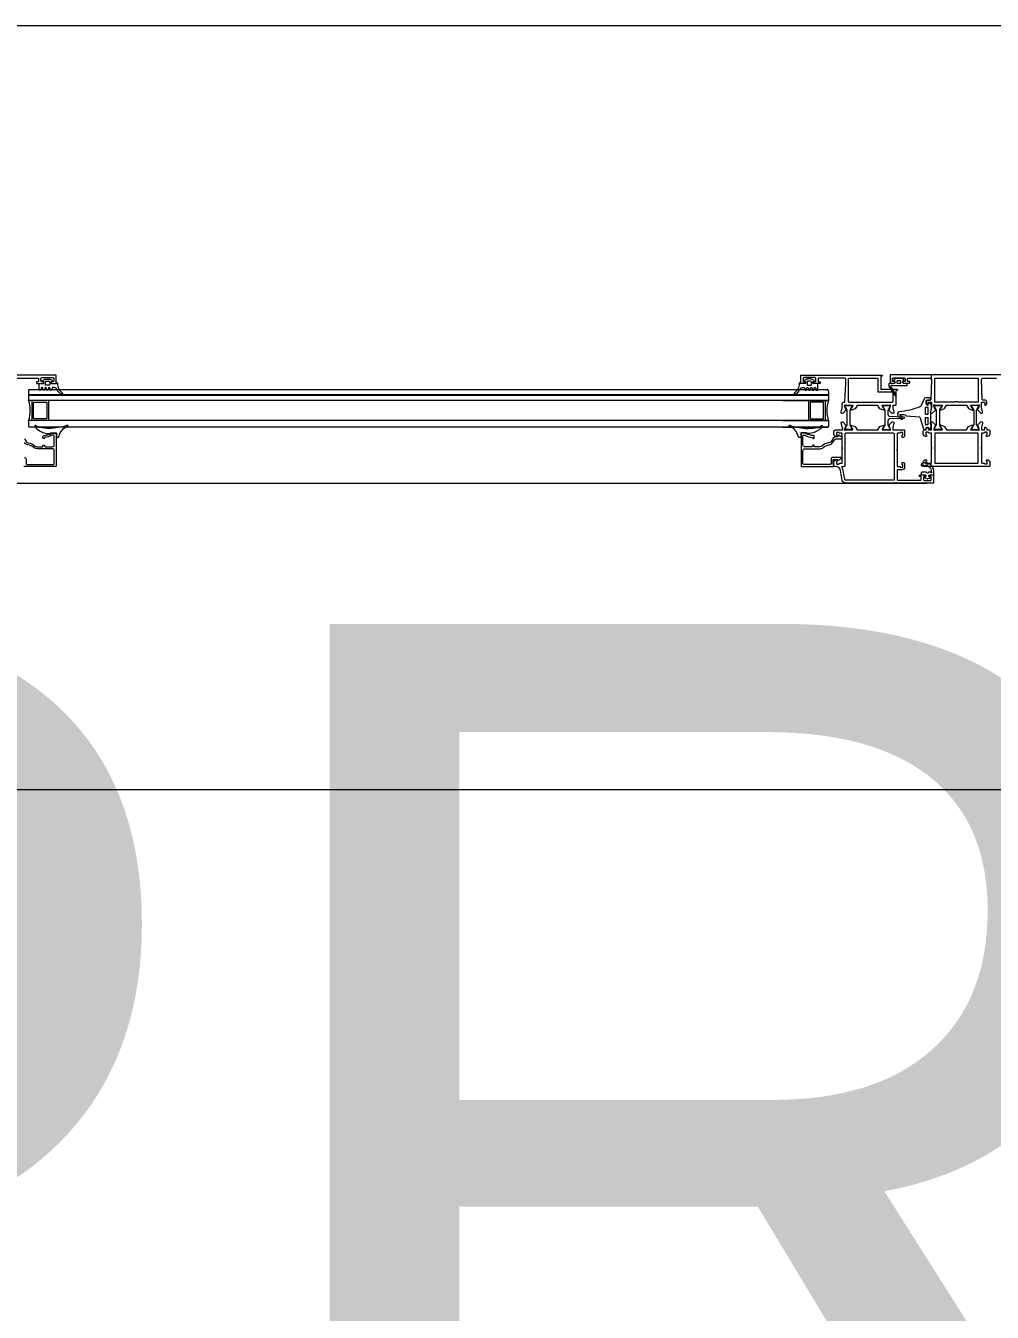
# Model space of a CAD drawing. Extents: x -9058 to 11890, y 0 to 4205.
# Drawn here: x 9732.7 to 9790.9, y 3730.4 to 3807.9 of the extents above; entities that cross this region are included whole.
import ezdxf
from ezdxf.enums import TextEntityAlignment as Align

# ---------------------------------------------------------------- set-up
doc = ezdxf.new("R2010")
doc.units = 0
doc.header["$MEASUREMENT"] = 0
doc.layers.get('0').update_dxf_attribs({"color": 9, "lineweight": 9})
for name, color, linetype, lineweight in [('06D', 9, 'Continuous', 9), ('M-TEFRIS2-015', 129, 'Continuous', 9), ('M-TEFRIS2-015 @ 20', 129, 'Continuous', 9)]:
    doc.layers.add(name, color=color, linetype=linetype, lineweight=lineweight)
doc.styles.add('Arial', font='arial.ttf', dxfattribs={"height": 2.5})
doc.styles.add('MuuM_TEXT-STANDART', font='ARIALN.TTF')

# ---------------------------------------------------------------- blocks, each defined once
blk = doc.blocks.new('0a_roomno2')
at = {"style": 'Arial'}
blk.add_attdef('ODANO', (0, 1.505), '', height=3, dxfattribs=at)
blk.add_attdef('MEKANADI', text='', height=3, dxfattribs=at).set_placement((0.525, -4.75), align=Align.BOTTOM_LEFT)
at = {"style": 'MuuM_TEXT-STANDART', "width": 0.6}
for tag, p in [('YER01', (15, -7)), ('TAVAN01', (20.625, -7)), ('DUVAR01', (26.25, -7)), ('YER02', (15, -10.375)), ('TAVAN02', (20.625, -10.375)), ('DUVAR02', (26.25, -10.375)), ('YER03', (15, -13.75)), ('TAVAN03', (20.625, -13.75)), ('DUVAR03', (26.25, -13.75))]:
    blk.add_attdef(tag, text='', height=2.25, dxfattribs=at).set_placement(p, align=Align.MIDDLE_CENTER)
at = {"style": 'MuuM_TEXT-STANDART'}
blk.add_attdef('M2', text='', height=2.25, dxfattribs=at).set_placement((1.3231, -7.8046), align=Align.MIDDLE_LEFT)
at = {"style": 'MuuM_TEXT-STANDART', "width": 0.6}
blk.add_attdef('TEMIZTAVANYUKSEKLIGI', text='', height=2.25, dxfattribs=at).set_placement((2.7, -13.1619), align=Align.MIDDLE_LEFT)
blk = doc.blocks.new('*U678')
at = {"layer": 'M-TEFRIS2-015 @ 20'}
ref = blk.add_blockref('0a_roomno2', (9664.957, 3676.764), dxfattribs=dict(at, xscale=20, yscale=20, zscale=20))
ref.add_attrib('ODANO', ' PRS-1K05', (9664.957, 3711.864), dxfattribs={"layer": '0', "height": 60, "style": 'Arial'})

msp = doc.modelspace()

# ---------------------------------------------------------------- linework, layer by layer
at = {"layer": '06D'}
msp.add_lwpolyline([(9793.058, 3763.873), (9793.058, 3761.873), (9657.058, 3761.873), (9657.058, 3763.873)], dxfattribs=at)
at = {"layer": 'M-TEFRIS2-015'}
for p, q in [((9787.254, 3786.554), (9787.254, 3786.85)), ((9781.004, 3785.948), (9732.908, 3785.948)), ((9732.908, 3785.897), (9732.958, 3785.947)), ((9732.908, 3785.897), (9732.908, 3785.309)), ((9735.682, 3785.947), (9732.958, 3785.947)), ((9781.053, 3785.898), (9781.004, 3785.948)), ((9781.053, 3785.898), (9781.053, 3785.31)), ((9781.053, 3785.648), (9732.908, 3785.648)), ((9735.682, 3785.647), (9732.908, 3785.647)), ((9781.053, 3785.61), (9732.908, 3785.61)), ((9735.682, 3785.609), (9732.908, 3785.609)), ((9781.036, 3785.31), (9732.908, 3785.31)), ((9735.682, 3785.309), (9732.908, 3785.309)), ((9733.108, 3785.309), (9733.108, 3784.109)), ((9734.108, 3785.309), (9734.108, 3784.109)), ((9778.278, 3785.31), (9781.053, 3785.31)), ((9779.853, 3785.31), (9779.853, 3784.11)), ((9780.853, 3785.31), (9780.853, 3784.11)), ((9781.036, 3784.11), (9732.908, 3784.11)), ((9732.908, 3784.109), (9732.908, 3783.759)), ((9735.682, 3784.109), (9732.908, 3784.109)), ((9732.908, 3783.759), (9732.958, 3783.709)), ((9781.036, 3783.71), (9732.908, 3783.71)), ((9735.682, 3783.709), (9732.958, 3783.709)), ((9735.682, 3783.709), (9733.414, 3783.709)), ((9778.278, 3784.11), (9781.053, 3784.11)), ((9778.278, 3783.71), (9781.003, 3783.71)), ((9778.278, 3783.71), (9780.547, 3783.71)), ((9781.053, 3783.76), (9781.003, 3783.71)), ((9781.053, 3784.11), (9781.053, 3783.76))]:
    msp.add_line(p, q, dxfattribs=at)
for points in [[(9795.058, 3807.873), (9655.058, 3807.873)], [(9668.235, 3780.338), (9786.993, 3780.338)]]:
    msp.add_lwpolyline(points, dxfattribs=at)
for points in [[(9731.898, 3786.657), (9733.478, 3786.657, -0.414214), (9733.508, 3786.627), (9733.508, 3786.467, -0.414214), (9733.478, 3786.437), (9733.378, 3786.437), (9733.378, 3786.387, 0.414214), (9733.428, 3786.337), (9733.738, 3786.337, 0.414214), (9733.808, 3786.407), (9733.808, 3786.427, 0.414214), (9733.798, 3786.437), (9733.698, 3786.437, -0.414214), (9733.648, 3786.487), (9733.648, 3786.637, -0.414214), (9733.698, 3786.687), (9734.368, 3786.687, -0.414214), (9734.418, 3786.637), (9734.418, 3786.487, -0.414214), (9734.368, 3786.437), (9734.268, 3786.437, 0.414214), (9734.258, 3786.427), (9734.258, 3786.407, 0.414214), (9734.328, 3786.337), (9734.548, 3786.337, 0.414214), (9734.558, 3786.347), (9734.558, 3786.827, 0.414214), (9734.548, 3786.837), (9729.683, 3786.837, 0.535184)], [(9781.997, 3785.216, 0.459137), (9782.033, 3785.244), (9782.087, 3786.338), (9782.087, 3786.608, 0.414214), (9782.037, 3786.658), (9780.457, 3786.658, 0.414214), (9780.427, 3786.628), (9780.427, 3786.468, 0.414214), (9780.457, 3786.438), (9780.557, 3786.438), (9780.557, 3786.388, -0.414214), (9780.507, 3786.338), (9780.197, 3786.338, -0.414214), (9780.127, 3786.408), (9780.127, 3786.428, -0.414214), (9780.137, 3786.438), (9780.237, 3786.438, 0.414214), (9780.287, 3786.488), (9780.287, 3786.638, 0.414214), (9780.237, 3786.688), (9779.567, 3786.688, 0.414214), (9779.517, 3786.638), (9779.517, 3786.488, 0.414214), (9779.567, 3786.438), (9779.667, 3786.438, -0.414214), (9779.677, 3786.428), (9779.677, 3786.408, -0.414214), (9779.607, 3786.338), (9779.387, 3786.338, -0.414214), (9779.377, 3786.348), (9779.377, 3786.828, -0.414214), (9779.387, 3786.838), (9784.252, 3786.838, -0.535184), (9784.275, 3786.804), (9784.257, 3786.76), (9784.227, 3786.76, 0.414214), (9784.197, 3786.73), (9784.197, 3786.018, 0.414214), (9784.227, 3785.988), (9785.172, 3785.988, -0.535184), (9785.195, 3785.954), (9785.185, 3785.929, -0.302776), (9785.157, 3785.91), (9785.127, 3785.91, 0.414214), (9785.097, 3785.88), (9785.097, 3785.048, -0.414214), (9785.067, 3785.018), (9784.949, 3785.018, 0.414214), (9784.919, 3784.988), (9784.919, 3784.873), (9784.988, 3784.612, -0.700084), (9784.881, 3784.537), (9784.863, 3784.549), (9784.691, 3784.722, -0.607471), (9784.707, 3784.782, 0.283637), (9784.73, 3784.804), (9784.779, 3784.988, 1.229391), (9784.729, 3785.018), (9784.255, 3785.018), (9784.417, 3784.752, -0.859449), (9784.387, 3784.727), (9784.142, 3784.819), (9784.02, 3785.018), (9782.775, 3785.018), (9782.654, 3784.819), (9782.409, 3784.727, -0.859449), (9782.378, 3784.752), (9782.541, 3785.018), (9782.067, 3785.018, 1.229391), (9782.016, 3784.988), (9782.066, 3784.804, 0.283637), (9782.088, 3784.782, -0.607471), (9782.104, 3784.722), (9781.933, 3784.549), (9781.915, 3784.537, -0.700084), (9781.807, 3784.612), (9781.877, 3784.873), (9781.877, 3785.118, -0.474196), (9781.997, 3785.216)], [(9792.748, 3786.848), (9784.768, 3786.848, 0.414214), (9784.758, 3786.838), (9784.758, 3786.358, 0.414214), (9784.768, 3786.348), (9784.988, 3786.348, 0.414214), (9785.058, 3786.418), (9785.058, 3786.438, 0.414214), (9785.048, 3786.448), (9784.948, 3786.448, -0.414214), (9784.898, 3786.498), (9784.898, 3786.618, -0.414214), (9784.948, 3786.668), (9785.618, 3786.668, -0.414214), (9785.668, 3786.618), (9785.668, 3786.498, -0.414214), (9785.618, 3786.448), (9785.518, 3786.448, 0.414214), (9785.508, 3786.438), (9785.508, 3786.418, 0.414214), (9785.578, 3786.348), (9785.888, 3786.348, 0.414214), (9785.938, 3786.398), (9785.938, 3786.448), (9785.838, 3786.448, -0.414214), (9785.808, 3786.478), (9785.808, 3786.648), (9785.938, 3786.648), (9785.938, 3786.658), (9786.205, 3786.658), (9786.205, 3786.648), (9786.355, 3786.648), (9786.355, 3786.658), (9786.685, 3786.658), (9786.685, 3786.648), (9786.835, 3786.648), (9786.835, 3786.658), (9787.154, 3786.658, -0.425337), (9787.254, 3786.555), (9787.209, 3785.367, -0.403083), (9787.179, 3785.338), (9787.058, 3785.338, 0.414214), (9786.938, 3785.218), (9786.938, 3785.128, 0.414214), (9787.038, 3785.028), (9787.048, 3785.028, 0.414214), (9787.058, 3785.038), (9787.058, 3785.188, -0.414214), (9787.088, 3785.218), (9787.228, 3785.218, -0.414214), (9787.258, 3785.188), (9787.258, 3784.883), (9787.188, 3784.622, 0.700084), (9787.296, 3784.547), (9787.314, 3784.559), (9787.485, 3784.732, 0.607471), (9787.469, 3784.792, -0.283637), (9787.446, 3784.814), (9787.397, 3784.998, -1.229391), (9787.447, 3785.028), (9787.922, 3785.028), (9787.759, 3784.762, 0.859449), (9787.789, 3784.737), (9788.034, 3784.829), (9788.156, 3785.028), (9789.36, 3785.028), (9789.481, 3784.829), (9789.726, 3784.737, 0.859449), (9789.756, 3784.762), (9789.594, 3785.028), (9790.068, 3785.028, -1.229391), (9790.118, 3784.998), (9790.069, 3784.814, -0.283637), (9790.047, 3784.792, 0.607471), (9790.031, 3784.732), (9790.202, 3784.559), (9790.22, 3784.547, 0.700084), (9790.328, 3784.622), (9790.258, 3784.883), (9790.258, 3785.188, -0.414214), (9790.288, 3785.218), (9790.428, 3785.218, -0.414214), (9790.458, 3785.188), (9790.458, 3785.038, 0.414214), (9790.468, 3785.028), (9790.478, 3785.028, 0.414214), (9790.578, 3785.128), (9790.578, 3785.218, 0.414214), (9790.458, 3785.338), (9790.337, 3785.338, -0.403083), (9790.307, 3785.367), (9790.262, 3786.555, -0.425337), (9790.362, 3786.658), (9790.681, 3786.658), (9790.681, 3786.648), (9790.831, 3786.648), (9790.831, 3786.658), (9791.161, 3786.658)], [(9734.639, 3786.346, 0.220745), (9734.949, 3785.753, -0.651907), (9734.893, 3785.684, -0.176952), (9734.601, 3785.999, 0.281357), (9734.458, 3786.087), (9734.377, 3786.087), (9734.364, 3786.087), (9734.356, 3786.087), (9734.349, 3786.085), (9734.341, 3786.082), (9734.334, 3786.078), (9734.328, 3786.073), (9734.323, 3786.066), (9734.319, 3786.059), (9734.316, 3786.052), (9734.314, 3786.037), (9734.314, 3785.961), (9734.313, 3785.958), (9734.313, 3785.956), (9734.311, 3785.953), (9734.31, 3785.95), (9734.308, 3785.947), (9734.305, 3785.945), (9734.302, 3785.943), (9734.299, 3785.942), (9734.294, 3785.941), (9734.214, 3785.941), (9734.211, 3785.942), (9734.208, 3785.942), (9734.205, 3785.943), (9734.202, 3785.945), (9734.199, 3785.947), (9734.197, 3785.95), (9734.196, 3785.953), (9734.194, 3785.956), (9734.194, 3785.961), (9734.194, 3786.037), (9734.193, 3786.044), (9734.191, 3786.052), (9734.188, 3786.059), (9734.184, 3786.066), (9734.179, 3786.073), (9734.173, 3786.078), (9734.166, 3786.082), (9734.158, 3786.085), (9734.144, 3786.087), (9734.136, 3786.087), (9734.129, 3786.085), (9734.121, 3786.082), (9734.114, 3786.078), (9734.108, 3786.073), (9734.103, 3786.066), (9734.099, 3786.059), (9734.096, 3786.052), (9734.094, 3786.037), (9734.094, 3785.961), (9734.093, 3785.958), (9734.093, 3785.956), (9734.091, 3785.953), (9734.09, 3785.95), (9734.088, 3785.947), (9734.085, 3785.945), (9734.082, 3785.943), (9734.079, 3785.942), (9734.074, 3785.941), (9733.994, 3785.941), (9733.991, 3785.942), (9733.988, 3785.942), (9733.985, 3785.943), (9733.982, 3785.945), (9733.979, 3785.947), (9733.977, 3785.95), (9733.976, 3785.953), (9733.974, 3785.956), (9733.974, 3785.961), (9733.974, 3786.037), (9733.973, 3786.044), (9733.971, 3786.052), (9733.968, 3786.059), (9733.964, 3786.066), (9733.959, 3786.073), (9733.953, 3786.078), (9733.946, 3786.082), (9733.938, 3786.085), (9733.924, 3786.087), (9733.916, 3786.087), (9733.909, 3786.085), (9733.901, 3786.082), (9733.894, 3786.078), (9733.888, 3786.073), (9733.883, 3786.066), (9733.879, 3786.059), (9733.876, 3786.052), (9733.874, 3786.037), (9733.874, 3785.961), (9733.873, 3785.958), (9733.873, 3785.956), (9733.871, 3785.953), (9733.87, 3785.95), (9733.868, 3785.947), (9733.865, 3785.945), (9733.862, 3785.943), (9733.859, 3785.942), (9733.854, 3785.941), (9733.774, 3785.941), (9733.771, 3785.942), (9733.768, 3785.942), (9733.765, 3785.943), (9733.762, 3785.945), (9733.759, 3785.947), (9733.757, 3785.95), (9733.756, 3785.953), (9733.754, 3785.956), (9733.754, 3785.961), (9733.754, 3786.037), (9733.753, 3786.044), (9733.751, 3786.052), (9733.748, 3786.059), (9733.744, 3786.066), (9733.739, 3786.073), (9733.733, 3786.078), (9733.726, 3786.082), (9733.718, 3786.085), (9733.704, 3786.087), (9733.696, 3786.087), (9733.689, 3786.085), (9733.681, 3786.082), (9733.674, 3786.078), (9733.668, 3786.073), (9733.663, 3786.066), (9733.659, 3786.059), (9733.656, 3786.052), (9733.654, 3786.037), (9733.654, 3785.961), (9733.653, 3785.958), (9733.653, 3785.956), (9733.651, 3785.953), (9733.65, 3785.95), (9733.648, 3785.947), (9733.645, 3785.945), (9733.642, 3785.943), (9733.639, 3785.942), (9733.634, 3785.941), (9733.554, 3785.941), (9733.551, 3785.942), (9733.548, 3785.942), (9733.545, 3785.943), (9733.542, 3785.945), (9733.539, 3785.947), (9733.537, 3785.95), (9733.536, 3785.953), (9733.534, 3785.955), (9733.534, 3785.961), (9733.534, 3786.299, -0.414214), (9733.564, 3786.329), (9733.795, 3786.329, 0.414214), (9733.825, 3786.359), (9733.825, 3786.424, 0.291535), (9733.813, 3786.442), (9733.765, 3786.463, -0.613042), (9733.763, 3786.525), (9733.882, 3786.588, -0.127095), (9733.945, 3786.604), (9734.145, 3786.604, -0.127095), (9734.208, 3786.588), (9734.316, 3786.531, -0.585233), (9734.317, 3786.461), (9734.269, 3786.437, 0.167811), (9734.265, 3786.424), (9734.265, 3786.359, 0.414214), (9734.295, 3786.329), (9734.59, 3786.329), (9734.59, 3786.393, -0.394677), (9734.639, 3786.346)], [(9779.295, 3786.348, -0.220745), (9778.986, 3785.754, 0.651907), (9779.042, 3785.686, 0.176952), (9779.333, 3786.001, -0.281357), (9779.477, 3786.089), (9779.558, 3786.089), (9779.571, 3786.089), (9779.579, 3786.088), (9779.586, 3786.087), (9779.593, 3786.084), (9779.6, 3786.08), (9779.607, 3786.074), (9779.612, 3786.068), (9779.616, 3786.061), (9779.619, 3786.054), (9779.621, 3786.039), (9779.621, 3785.963), (9779.622, 3785.96), (9779.622, 3785.957), (9779.623, 3785.954), (9779.625, 3785.952), (9779.627, 3785.949), (9779.63, 3785.947), (9779.633, 3785.945), (9779.636, 3785.944), (9779.641, 3785.943), (9779.721, 3785.943), (9779.724, 3785.943), (9779.727, 3785.944), (9779.73, 3785.945), (9779.733, 3785.947), (9779.736, 3785.949), (9779.738, 3785.952), (9779.739, 3785.954), (9779.741, 3785.957), (9779.741, 3785.963), (9779.741, 3786.039), (9779.742, 3786.046), (9779.744, 3786.054), (9779.747, 3786.061), (9779.751, 3786.068), (9779.756, 3786.074), (9779.762, 3786.08), (9779.769, 3786.084), (9779.777, 3786.087), (9779.791, 3786.089), (9779.799, 3786.088), (9779.806, 3786.087), (9779.813, 3786.084), (9779.82, 3786.08), (9779.827, 3786.074), (9779.832, 3786.068), (9779.836, 3786.061), (9779.839, 3786.054), (9779.841, 3786.039), (9779.841, 3785.963), (9779.842, 3785.96), (9779.842, 3785.957), (9779.843, 3785.954), (9779.845, 3785.952), (9779.847, 3785.949), (9779.85, 3785.947), (9779.853, 3785.945), (9779.856, 3785.944), (9779.861, 3785.943), (9779.941, 3785.943), (9779.944, 3785.943), (9779.947, 3785.944), (9779.95, 3785.945), (9779.953, 3785.947), (9779.956, 3785.949), (9779.958, 3785.952), (9779.959, 3785.954), (9779.961, 3785.957), (9779.961, 3785.963), (9779.961, 3786.039), (9779.962, 3786.046), (9779.964, 3786.054), (9779.967, 3786.061), (9779.971, 3786.068), (9779.976, 3786.074), (9779.982, 3786.08), (9779.989, 3786.084), (9779.997, 3786.087), (9780.011, 3786.089), (9780.019, 3786.088), (9780.026, 3786.087), (9780.033, 3786.084), (9780.04, 3786.08), (9780.047, 3786.074), (9780.052, 3786.068), (9780.056, 3786.061), (9780.059, 3786.054), (9780.061, 3786.039), (9780.061, 3785.963), (9780.062, 3785.96), (9780.062, 3785.957), (9780.063, 3785.954), (9780.065, 3785.952), (9780.067, 3785.949), (9780.07, 3785.947), (9780.073, 3785.945), (9780.076, 3785.944), (9780.081, 3785.943), (9780.161, 3785.943), (9780.164, 3785.943), (9780.167, 3785.944), (9780.17, 3785.945), (9780.173, 3785.947), (9780.176, 3785.949), (9780.178, 3785.952), (9780.179, 3785.954), (9780.181, 3785.957), (9780.181, 3785.963), (9780.181, 3786.039), (9780.182, 3786.046), (9780.184, 3786.054), (9780.187, 3786.061), (9780.191, 3786.068), (9780.196, 3786.074), (9780.202, 3786.08), (9780.209, 3786.084), (9780.217, 3786.087), (9780.231, 3786.089), (9780.239, 3786.088), (9780.246, 3786.087), (9780.253, 3786.084), (9780.26, 3786.08), (9780.267, 3786.074), (9780.272, 3786.068), (9780.276, 3786.061), (9780.279, 3786.054), (9780.281, 3786.039), (9780.281, 3785.963), (9780.282, 3785.96), (9780.282, 3785.957), (9780.283, 3785.954), (9780.285, 3785.952), (9780.287, 3785.949), (9780.29, 3785.947), (9780.293, 3785.945), (9780.296, 3785.944), (9780.301, 3785.943), (9780.381, 3785.943), (9780.384, 3785.943), (9780.387, 3785.944), (9780.39, 3785.945), (9780.393, 3785.947), (9780.396, 3785.949), (9780.398, 3785.952), (9780.399, 3785.954), (9780.401, 3785.957), (9780.401, 3785.963), (9780.401, 3786.301, 0.414214), (9780.371, 3786.331), (9780.14, 3786.331, -0.414214), (9780.11, 3786.361), (9780.11, 3786.426, -0.291535), (9780.122, 3786.444), (9780.17, 3786.464, 0.613042), (9780.172, 3786.527), (9780.053, 3786.59, 0.127095), (9779.99, 3786.606), (9779.79, 3786.606, 0.127095), (9779.727, 3786.59), (9779.619, 3786.533, 0.585233), (9779.618, 3786.463), (9779.666, 3786.439, -0.167811), (9779.67, 3786.426), (9779.67, 3786.361, -0.414214), (9779.64, 3786.331), (9779.345, 3786.331), (9779.345, 3786.395, 0.394677), (9779.295, 3786.348)], [(9787.25, 3783.892, -0.081633), (9787.25, 3784.872), (9787.25, 3784.952, 0.104779), (9787.235, 3785.025), (9787.175, 3785.16, 0.296563), (9787.157, 3785.172), (9787.09, 3785.172, 0.414214), (9787.06, 3785.142), (9787.06, 3785.107, -0.414214), (9787.035, 3785.082), (9786.955, 3785.082, -0.414214), (9786.93, 3785.107), (9786.93, 3785.297, -0.414214), (9786.965, 3785.332), (9787.18, 3785.332, 0.414214), (9787.2, 3785.352), (9787.2, 3785.442, 0.414214), (9787.18, 3785.462), (9786.89, 3785.462, 0.285747), (9786.801, 3785.407), (9786.61, 3784.978, -0.189764), (9786.556, 3784.929, -0.061836), (9785.299, 3784.622, 0.380587), (9785.21, 3784.522), (9785.21, 3784.442, 0.203536), (9785.241, 3784.37), (9785.429, 3784.189, 0.999219), (9785.512, 3784.275), (9785.36, 3784.422, -0.950364), (9785.358, 3784.462, -0.068684), (9785.659, 3784.452, -0.364538), (9785.7, 3784.402, 0.394287), (9785.719, 3784.382), (9786.522, 3784.327, -0.309555), (9786.544, 3784.31), (9786.763, 3783.608, 0.328426), (9786.81, 3783.572), (9786.905, 3783.572, 0.414214), (9786.93, 3783.597), (9786.93, 3783.657, -0.414214), (9786.955, 3783.682), (9787.035, 3783.682, -0.414214), (9787.06, 3783.657), (9787.06, 3783.622, 0.414214), (9787.09, 3783.592), (9787.157, 3783.592, 0.296563), (9787.175, 3783.604), (9787.235, 3783.739, 0.104779), (9787.25, 3783.812), (9787.25, 3783.892)], [(9790.678, 3783.548, -0.414222), (9790.758, 3783.468), (9790.758, 3783.298, -0.414214), (9790.608, 3783.148), (9790.568, 3783.148, -0.414214), (9790.558, 3783.158), (9790.558, 3783.219, -0.366034), (9790.583, 3783.249, 0.365977), (9790.608, 3783.278), (9790.608, 3783.368, 0.414214), (9790.578, 3783.398), (9790.468, 3783.398, 0.365977), (9790.438, 3783.373, -0.365977), (9790.409, 3783.348), (9790.288, 3783.348, 0.414214), (9790.258, 3783.318), (9790.258, 3782.478), (9790.228, 3782.448), (9790.258, 3782.418), (9790.258, 3781.578, 0.414214), (9790.288, 3781.548), (9790.409, 3781.548, -0.365977), (9790.438, 3781.523, 0.365977), (9790.468, 3781.498), (9790.578, 3781.498, 0.414214), (9790.608, 3781.528), (9790.608, 3781.618, 0.365977), (9790.583, 3781.648, -0.366034), (9790.558, 3781.678), (9790.558, 3781.738, -0.414214), (9790.568, 3781.748), (9790.608, 3781.748, -0.414214), (9790.758, 3781.598), (9790.758, 3781.358, -0.414214), (9790.748, 3781.348), (9786.768, 3781.348, -0.414214), (9786.758, 3781.358), (9786.758, 3781.598, -0.414214), (9786.908, 3781.748), (9786.948, 3781.748, -0.414214), (9786.958, 3781.738), (9786.958, 3781.678, -0.366034), (9786.933, 3781.648, 0.365977), (9786.908, 3781.618), (9786.908, 3781.528, 0.414214), (9786.938, 3781.498), (9787.048, 3781.498, 0.365977), (9787.077, 3781.523, -0.365977), (9787.107, 3781.548), (9787.228, 3781.548, 0.414214), (9787.258, 3781.578), (9787.258, 3782.418), (9787.288, 3782.448), (9787.258, 3782.478), (9787.258, 3783.318, 0.414214), (9787.228, 3783.348), (9787.107, 3783.348, -0.365977), (9787.077, 3783.373, 0.365977), (9787.048, 3783.398), (9786.938, 3783.398, 0.414214), (9786.908, 3783.368), (9786.908, 3783.278, 0.365977), (9786.933, 3783.249, -0.366034), (9786.958, 3783.219), (9786.958, 3783.158, -0.414214), (9786.948, 3783.148), (9786.908, 3783.148, -0.414214), (9786.758, 3783.298), (9786.758, 3783.468, -0.414214), (9786.838, 3783.548), (9786.908, 3783.548, 0.414214), (9786.938, 3783.578), (9786.938, 3783.598, -0.414214), (9787.038, 3783.698), (9787.048, 3783.698, -0.414214), (9787.058, 3783.688), (9787.058, 3783.578, 0.414214), (9787.088, 3783.548), (9787.228, 3783.548, 0.414214), (9787.258, 3783.578), (9787.258, 3783.694), (9787.188, 3783.955, -0.700084), (9787.296, 3784.03), (9787.314, 3784.017), (9787.485, 3783.845, -0.607471), (9787.469, 3783.785, 0.283637), (9787.446, 3783.763), (9787.397, 3783.579, 1.229391), (9787.447, 3783.548), (9787.922, 3783.548), (9787.76, 3783.813, -0.713664), (9787.784, 3783.842), (9788.034, 3783.748), (9788.156, 3783.548), (9789.36, 3783.548), (9789.481, 3783.748), (9789.731, 3783.842, -0.713664), (9789.755, 3783.813), (9789.594, 3783.548), (9790.068, 3783.548, 1.229391), (9790.118, 3783.579), (9790.069, 3783.763, 0.283637), (9790.047, 3783.785, -0.607471), (9790.031, 3783.845), (9790.202, 3784.017), (9790.22, 3784.03, -0.700084), (9790.328, 3783.955), (9790.258, 3783.694), (9790.258, 3783.578, 0.414214), (9790.288, 3783.548), (9790.428, 3783.548, 0.414214), (9790.458, 3783.578), (9790.458, 3783.688, -0.414214), (9790.468, 3783.698), (9790.478, 3783.698, -0.414214), (9790.578, 3783.598), (9790.578, 3783.578, 0.414214), (9790.608, 3783.548), (9790.678, 3783.548)], [(9732.654, 3782.999), (9732.757, 3782.845, 0.197455), (9732.885, 3782.762, -0.126051), (9733.3, 3782.572, 0.178336), (9733.431, 3782.527), (9733.735, 3782.527, 0.414214), (9733.765, 3782.557), (9733.765, 3782.597, -0.414214), (9733.795, 3782.627), (9733.835, 3782.627, -0.414214), (9733.865, 3782.597), (9733.865, 3782.577, 0.414214), (9733.915, 3782.527), (9734.345, 3782.527, 0.414214), (9734.445, 3782.627), (9734.445, 3783.177, 0.414214), (9734.395, 3783.227), (9734.343, 3783.227, 0.127567), (9734.309, 3783.218, -0.09888), (9733.891, 3783.084, 0.367727), (9733.865, 3783.056, -0.399482), (9733.835, 3783.027), (9733.795, 3783.027, -0.414214), (9733.765, 3783.057), (9733.765, 3783.148, -0.400329), (9733.812, 3783.198, 0.114933), (9734.249, 3783.322, -0.127017), (9734.346, 3783.347), (9734.535, 3783.347, -0.414214), (9734.565, 3783.317), (9734.565, 3781.377, -0.414214), (9734.535, 3781.347), (9732.615, 3781.347, -0.414214)], [(9732.655, 3781.887, -0.414214), (9732.755, 3781.787), (9732.755, 3781.517, 0.414214), (9732.805, 3781.467), (9734.395, 3781.467, 0.414214), (9734.445, 3781.517), (9734.445, 3782.307, 0.414214), (9734.345, 3782.407), (9733.431, 3782.407, -0.172094), (9733.229, 3782.479, 0.126051), (9732.869, 3782.644, -0.197455), (9732.664, 3782.776)]]:
    msp.add_lwpolyline(points, format="xyb", dxfattribs=at)
for points in [[(9784.027, 3785.838), (9784.867, 3785.838, -0.414214), (9784.917, 3785.788), (9784.917, 3785.248, -0.414214), (9784.867, 3785.198), (9782.307, 3785.198, -0.414214), (9782.257, 3785.248), (9782.257, 3786.658), (9783.967, 3786.658, -0.414214), (9784.017, 3786.608), (9784.017, 3785.848, 0.414214)], [(9785.573, 3786.342, -0.414214), (9785.538, 3786.377), (9785.538, 3786.457, -0.186103), (9785.541, 3786.467), (9785.581, 3786.509, 0.501687), (9785.571, 3786.573), (9785.482, 3786.618, 0.118551), (9785.403, 3786.637), (9785.173, 3786.637, 0.118551), (9785.093, 3786.618), (9785.004, 3786.573, 0.501687), (9784.994, 3786.509), (9785.034, 3786.467, -0.186103), (9785.038, 3786.457), (9785.038, 3786.377, -0.414214), (9785.003, 3786.342), (9784.723, 3786.342, 0.414214), (9784.683, 3786.302), (9784.683, 3786.157, 0.176484), (9784.694, 3786.125), (9785.067, 3785.591, 0.940455), (9785.131, 3785.639), (9784.813, 3786.144, -0.992608), (9784.913, 3786.21), (9785.753, 3786.21, 0.414214), (9785.793, 3786.25), (9785.793, 3786.302, 0.414214), (9785.753, 3786.342)], [(9734.15, 3786.471, -0.359904), (9734.175, 3786.441), (9734.175, 3786.265, -0.414214), (9734.145, 3786.235), (9733.945, 3786.235, -0.414214), (9733.915, 3786.265), (9733.915, 3786.441, -0.359904), (9733.939, 3786.471, -0.094739)], [(9779.785, 3786.472, 0.359904), (9779.76, 3786.443), (9779.76, 3786.267, 0.414214), (9779.79, 3786.237), (9779.99, 3786.237, 0.414214), (9780.02, 3786.267), (9780.02, 3786.443, 0.359904), (9779.996, 3786.472, 0.094739)], [(9785.378, 3786.347, 0.414214), (9785.403, 3786.372), (9785.403, 3786.472, 0.414214), (9785.378, 3786.497), (9785.198, 3786.497, 0.414214), (9785.173, 3786.472), (9785.173, 3786.372, 0.414214), (9785.198, 3786.347)], [(9733.208, 3785.179, -0.414214), (9733.238, 3785.209), (9733.978, 3785.209, -0.414214), (9734.008, 3785.179), (9734.008, 3784.239, -0.414214), (9733.978, 3784.209), (9733.238, 3784.209, -0.414214), (9733.208, 3784.239)], [(9780.753, 3785.18, 0.414214), (9780.723, 3785.21), (9779.983, 3785.21, 0.414214), (9779.953, 3785.18), (9779.953, 3784.24, 0.414214), (9779.983, 3784.21), (9780.723, 3784.21, 0.414214), (9780.753, 3784.24)], [(9782.341, 3783.865, 0.131652), (9782.354, 3783.815), (9782.462, 3783.629, -0.131652), (9782.466, 3783.614), (9782.466, 3783.588, -0.414214), (9782.436, 3783.558), (9782.076, 3783.558, -0.414214), (9782.046, 3783.588), (9782.046, 3783.614, -0.131652), (9782.05, 3783.629), (9782.157, 3783.815, 0.131652), (9782.171, 3783.865), (9782.171, 3784.712, 0.131652), (9782.157, 3784.762), (9782.05, 3784.948, -0.131652), (9782.046, 3784.963), (9782.046, 3784.988, -0.414214), (9782.076, 3785.018), (9782.436, 3785.018, -0.414214), (9782.466, 3784.988), (9782.466, 3784.963, -0.131652), (9782.462, 3784.948), (9782.354, 3784.762, 0.131652), (9782.341, 3784.712)], [(9782.157, 3784.753), (9782.05, 3784.94, -0.131652), (9782.046, 3784.955), (9782.046, 3784.98, -0.414214), (9782.076, 3785.01), (9782.436, 3785.01, -0.414214), (9782.466, 3784.98), (9782.466, 3784.955, -0.131652), (9782.462, 3784.94), (9782.354, 3784.753, 0.131652), (9782.341, 3784.703), (9782.341, 3783.857, 0.131652), (9782.354, 3783.807), (9782.462, 3783.62, -0.131652), (9782.466, 3783.605), (9782.466, 3783.58, -0.414214), (9782.436, 3783.55), (9782.076, 3783.55, -0.414214), (9782.046, 3783.58), (9782.046, 3783.605, -0.131652), (9782.05, 3783.62), (9782.157, 3783.807, 0.131652), (9782.171, 3783.857), (9782.171, 3784.703, 0.131652)], [(9784.723, 3784.198, 0.403142), (9784.627, 3784.098), (9784.627, 3783.857, 0.131652), (9784.64, 3783.807), (9784.748, 3783.62, -0.131652), (9784.752, 3783.605), (9784.752, 3783.58, -0.414214), (9784.722, 3783.55), (9784.362, 3783.55, -0.414214), (9784.332, 3783.58), (9784.332, 3783.605, -0.131652), (9784.336, 3783.62), (9784.444, 3783.807, 0.131652), (9784.457, 3783.857), (9784.457, 3784.703, 0.131652), (9784.444, 3784.753), (9784.336, 3784.94, -0.131652), (9784.332, 3784.955), (9784.332, 3784.98, -0.414214), (9784.362, 3785.01), (9784.722, 3785.01, -0.414214), (9784.752, 3784.98), (9784.752, 3784.955, -0.131652), (9784.748, 3784.94), (9784.64, 3784.753, 0.131652), (9784.627, 3784.703), (9784.627, 3784.462, 0.403142), (9784.723, 3784.362), (9785.579, 3784.33, -0.962756), (9785.579, 3784.23)], [(9786.86, 3784.524, 0.414214), (9786.89, 3784.494), (9787.02, 3784.494, 0.414214), (9787.05, 3784.524), (9787.05, 3784.864, 0.414214), (9787.02, 3784.894), (9786.89, 3784.894, 0.414214), (9786.86, 3784.864)], [(9787.722, 3783.867, 0.131652), (9787.736, 3783.817), (9787.843, 3783.63, -0.131652), (9787.847, 3783.615), (9787.847, 3783.59, -0.414214), (9787.817, 3783.56), (9787.457, 3783.56, -0.414214), (9787.427, 3783.59), (9787.427, 3783.615, -0.131652), (9787.431, 3783.63), (9787.539, 3783.817, 0.131652), (9787.552, 3783.867), (9787.552, 3784.713, 0.131652), (9787.539, 3784.763), (9787.431, 3784.949, -0.131652), (9787.427, 3784.964), (9787.427, 3784.99, -0.414214), (9787.457, 3785.02), (9787.817, 3785.02, -0.414214), (9787.847, 3784.99), (9787.847, 3784.964, -0.131652), (9787.843, 3784.949), (9787.736, 3784.763, 0.131652), (9787.722, 3784.713)], [(9789.793, 3783.867, -0.131652), (9789.78, 3783.817), (9789.672, 3783.63, 0.131652), (9789.668, 3783.615), (9789.668, 3783.59, 0.414214), (9789.698, 3783.56), (9790.058, 3783.56, 0.414214), (9790.088, 3783.59), (9790.088, 3783.615, 0.131652), (9790.084, 3783.63), (9789.977, 3783.817, -0.131652), (9789.963, 3783.867), (9789.963, 3784.713, -0.131652), (9789.977, 3784.763), (9790.084, 3784.949, 0.131652), (9790.088, 3784.964), (9790.088, 3784.99, 0.414214), (9790.058, 3785.02), (9789.698, 3785.02, 0.414214), (9789.668, 3784.99), (9789.668, 3784.964, 0.131652), (9789.672, 3784.949), (9789.78, 3784.763, -0.131652), (9789.793, 3784.713)], [(9734.578, 3783.338), (9734.578, 3783.118, 0.414214), (9734.608, 3783.088), (9734.646, 3783.088, 0.356389), (9734.744, 3783.168, -0.262181), (9735.258, 3783.761, 0.316752), (9735.278, 3783.789, 0.499585), (9735.239, 3783.818, -0.048291), (9734.684, 3783.677, -0.086497), (9733.585, 3783.68, -0.16681), (9733.357, 3783.791, 0.169383), (9733.337, 3783.806), (9733.324, 3783.808, 0.513067), (9733.277, 3783.742, 0.159858), (9733.852, 3783.362, 0.178819), (9734.218, 3783.344), (9734.237, 3783.355, -0.13005), (9734.287, 3783.368), (9734.548, 3783.368, -0.414214)], [(9779.383, 3783.34), (9779.383, 3783.12, -0.414214), (9779.353, 3783.09), (9779.315, 3783.09, -0.356389), (9779.217, 3783.17, 0.262181), (9778.703, 3783.763, -0.316752), (9778.683, 3783.791, -0.499585), (9778.721, 3783.82, 0.048291), (9779.277, 3783.678, 0.086497), (9780.375, 3783.682, 0.16681), (9780.603, 3783.793, -0.169383), (9780.624, 3783.807), (9780.637, 3783.81, -0.513067), (9780.684, 3783.744, -0.159858), (9780.109, 3783.364, -0.178819), (9779.743, 3783.346), (9779.723, 3783.357, 0.13005), (9779.674, 3783.37), (9779.413, 3783.37, 0.414214)], [(9781.726, 3783.338, -0.365977), (9781.697, 3783.363, 0.365977), (9781.667, 3783.388), (9781.557, 3783.388, 0.414214), (9781.527, 3783.358), (9781.527, 3783.268, 0.365977), (9781.552, 3783.239, -0.366034), (9781.577, 3783.209), (9781.577, 3783.148, -0.414214), (9781.567, 3783.138), (9781.527, 3783.138, -0.414214), (9781.377, 3783.288), (9781.377, 3783.458, -0.414214), (9781.457, 3783.538), (9781.877, 3783.538, 0.493043), (9781.906, 3783.576), (9781.807, 3783.945, -0.700084), (9781.915, 3784.02), (9781.933, 3784.007), (9782.104, 3783.835, -0.607471), (9782.088, 3783.775, 0.283637), (9782.066, 3783.753), (9782.016, 3783.569, 1.229391), (9782.067, 3783.538), (9782.488, 3783.538, 0.585524), (9782.513, 3783.584), (9782.379, 3783.803, -0.713664), (9782.404, 3783.832), (9782.654, 3783.738), (9782.767, 3783.553, 0.261412), (9782.792, 3783.538), (9784.003, 3783.538, 0.261412), (9784.029, 3783.553), (9784.142, 3783.738), (9784.392, 3783.832, -0.713664), (9784.416, 3783.803), (9784.282, 3783.584, 0.585524), (9784.308, 3783.538), (9784.729, 3783.538, 1.229391), (9784.779, 3783.569), (9784.73, 3783.753, 0.283637), (9784.707, 3783.775, -0.607471), (9784.691, 3783.835), (9784.863, 3784.007), (9784.881, 3784.02, -0.700084), (9784.988, 3783.945), (9784.919, 3783.684), (9784.919, 3783.568, 0.414214), (9784.949, 3783.538), (9785.597, 3783.538, -0.414214), (9785.627, 3783.508), (9785.627, 3783.188, -0.414222), (9785.527, 3783.088), (9785.487, 3783.088, -0.414214), (9785.477, 3783.098), (9785.477, 3783.209, -0.366034), (9785.502, 3783.239, 0.365977), (9785.527, 3783.268), (9785.527, 3783.358, 0.414214), (9785.497, 3783.388), (9785.387, 3783.388, 0.365977), (9785.358, 3783.363, -0.365977), (9785.328, 3783.338), (9785.207, 3783.338, 0.414214), (9785.177, 3783.308), (9785.177, 3782.368), (9785.147, 3782.338), (9785.177, 3782.308), (9785.177, 3781.368, 0.414214), (9785.207, 3781.338), (9785.328, 3781.338, -0.365977), (9785.358, 3781.313, 0.365977), (9785.387, 3781.288), (9785.497, 3781.288, 0.414214), (9785.527, 3781.318), (9785.527, 3781.408, 0.365977), (9785.502, 3781.438, -0.366034), (9785.477, 3781.468), (9785.477, 3781.578, -0.414214), (9785.487, 3781.588), (9785.527, 3781.588, -0.414214), (9785.627, 3781.488), (9785.627, 3781.288, -0.414214), (9785.477, 3781.138), (9785.207, 3781.138, 0.414214), (9785.177, 3781.108), (9785.177, 3780.548, 0.414214), (9785.207, 3780.518), (9786.597, 3780.518, 0.414214), (9786.627, 3780.548), (9786.627, 3780.708, 0.414214), (9786.597, 3780.738), (9786.527, 3780.738), (9786.527, 3780.788, -0.414214), (9786.577, 3780.838), (9786.832, 3780.838, -0.414214), (9786.902, 3780.768), (9786.902, 3780.748, -0.414214), (9786.892, 3780.738), (9786.817, 3780.738, 0.414214), (9786.767, 3780.688), (9786.767, 3780.548, 0.414214), (9786.817, 3780.498), (9787.187, 3780.498, 0.414214), (9787.237, 3780.548), (9787.237, 3780.688, 0.414214), (9787.187, 3780.738), (9787.112, 3780.738, -0.414214), (9787.102, 3780.748), (9787.102, 3780.768, -0.414214), (9787.172, 3780.838), (9787.347, 3780.838, -0.414214), (9787.377, 3780.808), (9787.377, 3780.368, -0.414214), (9787.347, 3780.338), (9782.077, 3780.338, -0.363975), (9781.88, 3780.504), (9781.777, 3781.091, 0.36397), (9781.481, 3781.338), (9781.407, 3781.338, -0.414214), (9781.377, 3781.368), (9781.377, 3781.588, -0.414214), (9781.527, 3781.738), (9781.567, 3781.738, -0.414214), (9781.577, 3781.728), (9781.577, 3781.668, -0.366034), (9781.552, 3781.638, 0.365977), (9781.527, 3781.608), (9781.527, 3781.518, 0.414214), (9781.557, 3781.488), (9781.667, 3781.488, 0.365977), (9781.697, 3781.513, -0.365977), (9781.726, 3781.538), (9781.847, 3781.538, 0.414214), (9781.877, 3781.568), (9781.877, 3782.408), (9781.907, 3782.438), (9781.877, 3782.468), (9781.877, 3783.308, 0.414214), (9781.847, 3783.338)], [(9786.86, 3783.904, 0.414214), (9786.89, 3783.874), (9787.02, 3783.874, 0.414214), (9787.05, 3783.904), (9787.05, 3784.244, 0.414214), (9787.02, 3784.274), (9786.89, 3784.274, 0.414214), (9786.86, 3784.244)], [(9780.196, 3782.559), (9780.196, 3782.599, 0.414214), (9780.166, 3782.629), (9780.126, 3782.629, 0.414214), (9780.096, 3782.599), (9780.096, 3782.579, -0.414214), (9780.046, 3782.529), (9779.616, 3782.529, -0.414214), (9779.516, 3782.629), (9779.516, 3783.178, -0.414214), (9779.566, 3783.228), (9779.618, 3783.228, -0.127567), (9779.652, 3783.22, 0.09888), (9780.07, 3783.086, -0.367727), (9780.096, 3783.057, 0.399482), (9780.126, 3783.029), (9780.166, 3783.029, 0.414214), (9780.196, 3783.059), (9780.196, 3783.15, 0.400329), (9780.149, 3783.2, -0.114933), (9779.712, 3783.323, 0.127017), (9779.615, 3783.348), (9779.426, 3783.348, 0.414214), (9779.396, 3783.318), (9779.396, 3781.378, 0.414214), (9779.426, 3781.348), (9781.346, 3781.348, 0.414214), (9781.376, 3781.378), (9781.376, 3781.438, 0.414214), (9781.346, 3781.468), (9781.326, 3781.468), (9781.326, 3781.768), (9781.596, 3781.768), (9781.616, 3781.733, 0.414214), (9781.657, 3781.723), (9781.828, 3781.821, 0.767327), (9781.81, 3781.888), (9781.306, 3781.888, 0.414214), (9781.206, 3781.788), (9781.206, 3781.518, -0.414214), (9781.156, 3781.468), (9779.566, 3781.468, -0.414214), (9779.516, 3781.518), (9779.516, 3782.309, -0.414214), (9779.616, 3782.409), (9780.53, 3782.409, 0.172094), (9780.731, 3782.48, -0.126051), (9781.092, 3782.646, 0.197455), (9781.297, 3782.778), (9781.405, 3782.932, -0.244698), (9781.552, 3783.008), (9781.832, 3783.008, 0.767327), (9781.859, 3783.11), (9781.661, 3783.224, 0.57735), (9781.616, 3783.198), (9781.616, 3783.128), (9781.552, 3783.128, 0.244698), (9781.307, 3783.001), (9781.204, 3782.846, -0.197455), (9781.076, 3782.764, 0.126051), (9780.661, 3782.574, -0.178336), (9780.53, 3782.529), (9780.226, 3782.529, -0.414214)], [(9782.078, 3780.518, -0.207097), (9782.027, 3780.541), (9782.027, 3780.638), (9782.009, 3780.638), (9781.924, 3781.117, 0.106114), (9781.853, 3781.292, -0.602221), (9781.878, 3781.338), (9781.927, 3781.338, 0.162278), (9781.987, 3781.358), (9782.027, 3781.358, 0.414214), (9782.057, 3781.388), (9782.057, 3783.308, -0.414214), (9782.107, 3783.358), (9784.947, 3783.358, -0.414214), (9784.997, 3783.308), (9784.997, 3780.518)], [(9787.157, 3780.719), (9787.097, 3780.719), (9787.097, 3780.799, -0.236068), (9787.177, 3780.839), (9787.342, 3780.839, 0.414214), (9787.392, 3780.889), (9787.392, 3781.06, 0.557109), (9786.669, 3781.508, 0.284432), (9786.627, 3781.441, 0.557109), (9786.736, 3781.373, -0.59685), (9787.239, 3781.019, -2.161979), (9787.204, 3780.989), (9787.062, 3780.989, -1), (9786.942, 3780.989), (9786.677, 3780.989, 0.414214), (9786.627, 3780.939), (9786.627, 3780.889, 0.414214), (9786.677, 3780.839), (9786.827, 3780.839, -0.236068), (9786.907, 3780.799), (9786.907, 3780.719), (9786.847, 3780.719), (9786.847, 3780.685, 0.323522), (9786.881, 3780.638), (9786.975, 3780.607, 0.019238), (9786.982, 3780.605), (9787.022, 3780.605, 0.019238), (9787.03, 3780.607), (9787.123, 3780.638, 0.323522), (9787.157, 3780.685)]]:
    msp.add_lwpolyline(points, format="xyb", close=True, dxfattribs=at)
for points in [[(9787.448, 3785.218), (9787.448, 3785.688), (9787.458, 3785.688), (9787.458, 3786.188), (9787.448, 3786.188), (9787.448, 3786.658), (9790.068, 3786.658), (9790.068, 3786.188), (9790.058, 3786.188), (9790.058, 3785.688), (9790.068, 3785.688), (9790.068, 3785.218), (9788.833, 3785.218), (9788.833, 3785.238), (9788.683, 3785.238), (9788.683, 3785.218)], [(9787.458, 3783.348), (9787.458, 3781.548), (9790.058, 3781.548), (9790.058, 3783.348)]]:
    msp.add_lwpolyline(points, close=True, dxfattribs=at)
for centre, radius, start, end in [((9731.158, 3784.709), 1.85, 341.07536, 18.92464), ((9782.803, 3784.71), 1.85, 161.07536, 198.92464), ((9785.497, 3781.418), 0.03, 0, 80.40593)]:
    msp.add_arc(centre, radius, start, end, dxfattribs=at)

# ---------------------------------------------------------------- block references
at = {"layer": 'M-TEFRIS2-015', "color": 6}
msp.add_blockref('*U678', (0, 0), dxfattribs=at)

doc.saveas('drawing.dxf')
